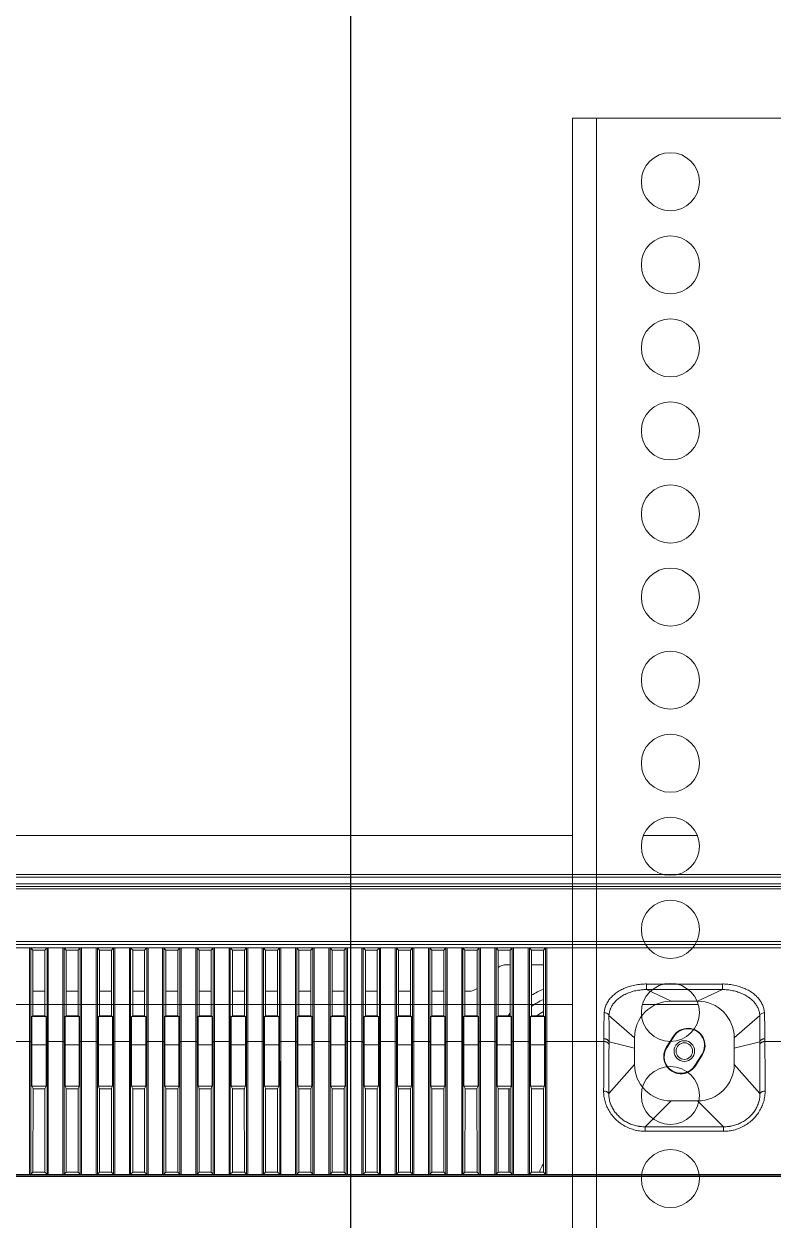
# Model space of a CAD drawing. Header units: millimetres. Extents: x -71336 to -35435, y -26189 to 22712.
# Drawn here: x -68860.2 to -68747.5, y -17270 to -17090 of the extents above; entities that cross this region are included whole.
import ezdxf

# ---------------------------------------------------------------- set-up
doc = ezdxf.new("R2010")
doc.units = ezdxf.units.MM
doc.layers.add('SC - Containment', color=30, linetype='Continuous')
doc.layers.add('SC - Equipment', color=7, linetype='Continuous', lineweight=13)

# ---------------------------------------------------------------- blocks, each defined once
blk = doc.blocks.new('SONY FW-49XE8001 - BACK')
at = {"layer": 'SC - Equipment', "color": 251, "true_color": 0x636466, "transparency": 33554495}
for points in [[(525.3, 358.02), (-525.61, 358.02)], [(522.2, 357.62), (-522.51, 357.62)], [(-464.84, 355.87), (464.53, 355.87), (460.61, 333.61), (460.32, 331.86), (460.04, 330.03), (459.78, 328.1), (459.53, 326.06), (459.29, 323.86), (459.07, 321.57), (458.86, 319.19), (458.73, 317.42), (458.56, 314.84), (458.41, 312.21), (458.29, 309.54), (458.19, 306.83), (458.12, 304.06), (458.08, 301.25), (458.07, 298.38), (458.07, 298.25), (458.07, 137.87), (458.8, 137.87), (461.18, 137.9)], [(464.53, 356.22), (-464.84, 356.22)], [(-439.7, 347.5), (321.89, 347.5)], [(-439.58, 347.01), (-439.7, 347.5), (-439.7, 347.93), (321.89, 347.93)], [(-439.91, 312.9), (322.1, 312.9)], [(3.44, 312.9), (3.44, 347.01)], [(3.78, 336.64), (3.94, 336.76), (3.94, 346.66), (3.63, 346.97), (3.62, 346.98), (3.61, 346.98), (3.59, 346.99), (3.57, 346.99), (3.57, 346.99), (3.55, 347), (3.53, 347), (3.51, 347), (3.49, 347), (3.47, 347.01), (3.45, 347.01), (3.44, 347.01)], [(3.63, 312.94), (3.63, 346.97)], [(5.74, 346.66), (3.94, 346.66)], [(6.25, 347.01), (6.23, 347.01), (6.21, 347.01), (6.19, 347), (6.17, 347), (6.15, 347), (6.13, 347), (6.12, 346.99), (6.1, 346.99), (6.1, 346.99), (6.08, 346.98), (6.07, 346.98), (6.06, 346.97), (5.74, 346.66), (5.74, 336.76), (5.91, 336.64)], [(6.06, 346.97), (6.06, 312.94)], [(6.25, 347.01), (6.25, 312.9)], [(8.44, 312.9), (8.44, 347.01)], [(8.78, 336.64), (8.94, 336.76), (8.94, 346.66), (8.63, 346.97), (8.62, 346.98), (8.61, 346.98), (8.59, 346.99), (8.57, 346.99), (8.57, 346.99), (8.55, 347), (8.53, 347), (8.51, 347), (8.49, 347), (8.47, 347.01), (8.45, 347.01), (8.44, 347.01)], [(8.63, 312.94), (8.63, 346.97)], [(10.75, 346.66), (8.94, 346.66)], [(11.25, 347.01), (11.23, 347.01), (11.21, 347.01), (11.19, 347), (11.17, 347), (11.15, 347), (11.13, 347), (11.12, 346.99), (11.1, 346.99), (11.1, 346.99), (11.08, 346.98), (11.07, 346.98), (11.06, 346.97), (10.75, 346.66), (10.75, 336.76), (10.91, 336.64)], [(11.06, 346.97), (11.06, 312.94)], [(11.25, 347.01), (11.25, 312.9)], [(13.44, 312.9), (13.44, 347.01)], [(13.78, 336.64), (13.94, 336.76), (13.94, 346.66), (13.63, 346.97), (13.62, 346.98), (13.61, 346.98), (13.59, 346.99), (13.57, 346.99), (13.57, 346.99), (13.55, 347), (13.53, 347), (13.51, 347), (13.49, 347), (13.47, 347.01), (13.45, 347.01), (13.44, 347.01)], [(13.63, 312.94), (13.63, 346.97)], [(15.74, 346.66), (13.94, 346.66)], [(16.25, 347.01), (16.23, 347.01), (16.21, 347.01), (16.19, 347), (16.17, 347), (16.15, 347), (16.13, 347), (16.12, 346.99), (16.1, 346.99), (16.1, 346.99), (16.08, 346.98), (16.07, 346.98), (16.06, 346.97), (15.74, 346.66), (15.74, 336.76), (15.91, 336.64)], [(16.06, 346.97), (16.06, 312.94)], [(16.25, 347.01), (16.25, 312.9)], [(18.44, 312.9), (18.44, 347.01)], [(18.78, 336.64), (18.95, 336.76), (18.95, 346.66), (18.63, 346.97), (18.62, 346.98), (18.61, 346.98), (18.59, 346.99), (18.57, 346.99), (18.57, 346.99), (18.55, 347), (18.53, 347), (18.51, 347), (18.49, 347), (18.47, 347.01), (18.45, 347.01), (18.44, 347.01)], [(18.63, 312.94), (18.63, 346.97)], [(20.74, 346.66), (18.95, 346.66)], [(21.25, 347.01), (21.23, 347.01), (21.21, 347.01), (21.19, 347), (21.17, 347), (21.15, 347), (21.13, 347), (21.12, 346.99), (21.1, 346.99), (21.1, 346.99), (21.08, 346.98), (21.07, 346.98), (21.06, 346.97), (20.74, 346.66), (20.74, 336.76), (20.91, 336.64)], [(21.06, 346.97), (21.06, 312.94)], [(21.25, 347.01), (21.25, 312.9)], [(23.44, 312.9), (23.44, 347.01)], [(23.78, 336.64), (23.94, 336.76), (23.94, 346.66), (23.63, 346.97), (23.62, 346.98), (23.61, 346.98), (23.59, 346.99), (23.57, 346.99), (23.57, 346.99), (23.55, 347), (23.53, 347), (23.51, 347), (23.49, 347), (23.47, 347.01), (23.45, 347.01), (23.44, 347.01)], [(23.63, 312.94), (23.63, 346.97)], [(25.91, 336.64), (23.78, 336.64), (23.78, 332.41), (23.78, 326.19), (25.91, 326.19), (25.91, 332.41), (25.91, 336.64), (25.74, 336.76), (25.74, 346.66), (26.06, 346.97), (26.07, 346.98), (26.08, 346.98), (26.1, 346.99), (26.1, 346.99), (26.12, 346.99), (26.13, 347), (26.15, 347), (26.17, 347), (26.19, 347), (26.21, 347.01), (26.23, 347.01), (26.25, 347.01)], [(25.74, 346.66), (23.94, 346.66)], [(26.06, 346.97), (26.06, 312.94)], [(26.25, 347.01), (26.25, 312.9)], [(28.44, 312.9), (28.44, 347.01)], [(28.78, 336.64), (28.94, 336.76), (28.94, 346.66), (28.63, 346.97), (28.62, 346.98), (28.61, 346.98), (28.59, 346.99), (28.57, 346.99), (28.57, 346.99), (28.55, 347), (28.53, 347), (28.51, 347), (28.49, 347), (28.47, 347.01), (28.45, 347.01), (28.44, 347.01)], [(28.63, 312.94), (28.63, 346.97)], [(30.91, 336.64), (28.78, 336.64), (28.78, 332.41), (28.78, 326.19), (30.91, 326.19), (30.91, 332.41), (30.91, 336.64), (30.74, 336.76), (30.74, 346.66), (31.06, 346.97), (31.07, 346.98), (31.08, 346.98), (31.1, 346.99), (31.1, 346.99), (31.12, 346.99), (31.13, 347), (31.15, 347), (31.17, 347), (31.19, 347), (31.21, 347.01), (31.23, 347.01), (31.25, 347.01)], [(30.74, 346.66), (28.94, 346.66)], [(31.06, 346.97), (31.06, 312.94)], [(31.25, 347.01), (31.25, 312.9)], [(33.44, 312.9), (33.44, 347.01)], [(33.78, 336.64), (33.94, 336.76), (33.94, 346.66), (33.63, 346.97), (33.62, 346.98), (33.61, 346.98), (33.59, 346.99), (33.57, 346.99), (33.57, 346.99), (33.55, 347), (33.53, 347), (33.51, 347), (33.49, 347), (33.47, 347.01), (33.45, 347.01), (33.44, 347.01)], [(33.63, 312.94), (33.63, 346.97)], [(35.91, 336.64), (33.78, 336.64), (33.78, 332.41), (33.78, 326.19), (35.91, 326.19), (35.91, 332.41), (35.91, 336.64), (35.75, 336.76), (35.75, 346.66), (36.06, 346.97), (36.07, 346.98), (36.08, 346.98), (36.1, 346.99), (36.1, 346.99), (36.12, 346.99), (36.13, 347), (36.15, 347), (36.17, 347), (36.19, 347), (36.21, 347.01), (36.23, 347.01), (36.25, 347.01)], [(35.75, 346.66), (33.94, 346.66)], [(36.06, 346.97), (36.06, 312.94)], [(36.25, 347.01), (36.25, 312.9)], [(38.44, 312.9), (38.44, 347.01)], [(38.78, 336.64), (38.94, 336.76), (38.94, 346.66), (38.63, 346.97), (38.62, 346.98), (38.61, 346.98), (38.59, 346.99), (38.57, 346.99), (38.57, 346.99), (38.55, 347), (38.53, 347), (38.51, 347), (38.49, 347), (38.47, 347.01), (38.45, 347.01), (38.44, 347.01)], [(38.63, 312.94), (38.63, 346.97)], [(40.74, 346.66), (38.94, 346.66)], [(41.25, 347.01), (41.23, 347.01), (41.21, 347.01), (41.19, 347), (41.17, 347), (41.15, 347), (41.13, 347), (41.12, 346.99), (41.1, 346.99), (41.1, 346.99), (41.08, 346.98), (41.07, 346.98), (41.05, 346.97), (40.74, 346.66), (40.74, 336.76), (40.91, 336.64)], [(41.05, 346.97), (41.06, 312.94)], [(41.25, 347.01), (41.25, 312.9)], [(43.44, 312.9), (43.44, 347.01)], [(43.78, 336.64), (43.94, 336.76), (43.94, 346.66), (43.63, 346.97), (43.62, 346.98), (43.61, 346.98), (43.59, 346.99), (43.57, 346.99), (43.57, 346.99), (43.55, 347), (43.53, 347), (43.51, 347), (43.49, 347), (43.47, 347.01), (43.45, 347.01), (43.44, 347.01)], [(43.63, 312.94), (43.63, 346.97)], [(45.74, 346.66), (43.94, 346.66)], [(46.25, 347.01), (46.23, 347.01), (46.21, 347.01), (46.19, 347), (46.17, 347), (46.15, 347), (46.13, 347), (46.12, 346.99), (46.1, 346.99), (46.1, 346.99), (46.08, 346.98), (46.07, 346.98), (46.06, 346.97), (45.74, 346.66), (45.74, 336.76), (45.91, 336.64)], [(46.06, 346.97), (46.06, 312.94)], [(46.25, 347.01), (46.25, 312.9)], [(48.44, 312.9), (48.44, 347.01)], [(48.78, 336.64), (48.94, 336.76), (48.94, 346.66), (48.63, 346.97), (48.62, 346.98), (48.61, 346.98), (48.59, 346.99), (48.57, 346.99), (48.57, 346.99), (48.55, 347), (48.53, 347), (48.51, 347), (48.49, 347), (48.47, 347.01), (48.45, 347.01), (48.44, 347.01)], [(48.63, 312.94), (48.63, 346.97)], [(50.74, 346.66), (48.94, 346.66)], [(51.25, 347.01), (51.23, 347.01), (51.21, 347.01), (51.19, 347), (51.17, 347), (51.15, 347), (51.13, 347), (51.12, 346.99), (51.1, 346.99), (51.1, 346.99), (51.08, 346.98), (51.07, 346.98), (51.06, 346.97), (50.74, 346.66), (50.74, 336.76), (50.91, 336.64)], [(51.06, 346.97), (51.06, 312.94)], [(51.25, 347.01), (51.25, 312.9)], [(53.44, 312.9), (53.44, 347.01)], [(53.78, 336.64), (53.95, 336.76), (53.95, 346.66), (53.63, 346.97), (53.62, 346.98), (53.61, 346.98), (53.59, 346.99), (53.57, 346.99), (53.57, 346.99), (53.55, 347), (53.53, 347), (53.51, 347), (53.49, 347), (53.47, 347.01), (53.45, 347.01), (53.44, 347.01)], [(53.63, 312.94), (53.63, 346.97)], [(55.74, 346.66), (53.95, 346.66)], [(56.25, 347.01), (56.23, 347.01), (56.21, 347.01), (56.19, 347), (56.17, 347), (56.15, 347), (56.13, 347), (56.12, 346.99), (56.1, 346.99), (56.1, 346.99), (56.08, 346.98), (56.07, 346.98), (56.06, 346.97), (55.74, 346.66), (55.74, 336.76), (55.91, 336.64)], [(56.06, 346.97), (56.06, 312.94)], [(56.25, 347.01), (56.25, 312.9)], [(58.44, 312.9), (58.44, 347.01)], [(58.78, 336.64), (58.94, 336.76), (58.94, 346.66), (58.63, 346.97), (58.62, 346.98), (58.61, 346.98), (58.59, 346.99), (58.57, 346.99), (58.57, 346.99), (58.55, 347), (58.53, 347), (58.51, 347), (58.49, 347), (58.47, 347.01), (58.45, 347.01), (58.44, 347.01)], [(58.63, 312.94), (58.63, 346.97)], [(60.75, 346.66), (58.94, 346.66)], [(61.25, 347.01), (61.23, 347.01), (61.21, 347.01), (61.19, 347), (61.17, 347), (61.15, 347), (61.13, 347), (61.12, 346.99), (61.1, 346.99), (61.1, 346.99), (61.08, 346.98), (61.07, 346.98), (61.06, 346.97), (60.75, 346.66), (60.75, 336.76), (60.91, 336.64)], [(61.06, 346.97), (61.06, 312.94)], [(61.25, 347.01), (61.25, 312.9)], [(63.44, 312.9), (63.44, 347.01)], [(63.78, 336.64), (63.94, 336.76), (63.94, 346.66), (63.63, 346.97), (63.62, 346.98), (63.61, 346.98), (63.59, 346.99), (63.57, 346.99), (63.57, 346.99), (63.55, 347), (63.53, 347), (63.51, 347), (63.49, 347), (63.47, 347.01), (63.45, 347.01), (63.44, 347.01)], [(63.63, 312.94), (63.63, 346.97)], [(65.74, 346.66), (63.94, 346.66)], [(66.25, 347.01), (66.23, 347.01), (66.21, 347.01), (66.19, 347), (66.17, 347), (66.15, 347), (66.13, 347), (66.12, 346.99), (66.1, 346.99), (66.1, 346.99), (66.08, 346.98), (66.07, 346.98), (66.06, 346.97), (65.74, 346.66), (65.74, 336.76), (65.91, 336.64)], [(66.06, 346.97), (66.06, 312.94)], [(66.25, 347.01), (66.25, 312.9)], [(68.44, 312.9), (68.44, 347.01)], [(68.78, 336.64), (68.94, 336.76), (68.94, 346.66), (68.63, 346.97), (68.62, 346.98), (68.61, 346.98), (68.59, 346.99), (68.57, 346.99), (68.57, 346.99), (68.55, 347), (68.53, 347), (68.51, 347), (68.49, 347), (68.47, 347.01), (68.45, 347.01), (68.44, 347.01)], [(68.63, 312.94), (68.63, 346.97)], [(70.75, 346.66), (68.94, 346.66)], [(71.25, 347.01), (71.23, 347.01), (71.21, 347.01), (71.19, 347), (71.17, 347), (71.15, 347), (71.13, 347), (71.12, 346.99), (71.1, 346.99), (71.1, 346.99), (71.08, 346.98), (71.07, 346.98), (71.06, 346.97), (70.75, 346.66), (70.75, 336.76), (70.91, 336.64)], [(71.06, 346.97), (71.06, 312.94)], [(71.25, 347.01), (71.25, 312.9)], [(73.44, 312.9), (73.44, 347.01)], [(73.78, 336.64), (73.94, 336.76), (73.94, 346.66), (73.63, 346.97), (73.62, 346.98), (73.61, 346.98), (73.59, 346.99), (73.57, 346.99), (73.57, 346.99), (73.55, 347), (73.53, 347), (73.51, 347), (73.49, 347), (73.47, 347.01), (73.45, 347.01), (73.44, 347.01)], [(73.63, 312.94), (73.63, 346.97)], [(75.74, 346.66), (73.94, 346.66)], [(76.25, 347.01), (76.23, 347.01), (76.21, 347.01), (76.19, 347), (76.17, 347), (76.15, 347), (76.13, 347), (76.12, 346.99), (76.1, 346.99), (76.1, 346.99), (76.08, 346.98), (76.07, 346.98), (76.06, 346.97), (75.74, 346.66), (75.74, 336.76), (75.91, 336.64)], [(76.06, 346.97), (76.06, 312.94)], [(76.25, 347.01), (76.25, 312.9)], [(78.44, 312.9), (78.44, 347.01)], [(78.78, 336.64), (78.95, 336.76), (78.95, 346.66), (78.63, 346.97), (78.62, 346.98), (78.61, 346.98), (78.59, 346.99), (78.57, 346.99), (78.57, 346.99), (78.55, 347), (78.53, 347), (78.51, 347), (78.49, 347), (78.47, 347.01), (78.45, 347.01), (78.44, 347.01)], [(78.63, 312.94), (78.63, 346.97)], [(80.74, 346.66), (78.95, 346.66)], [(81.25, 347.01), (81.23, 347.01), (81.21, 347.01), (81.19, 347), (81.17, 347), (81.15, 347), (81.13, 347), (81.12, 346.99), (81.1, 346.99), (81.1, 346.99), (81.08, 346.98), (81.07, 346.98), (81.06, 346.97), (80.74, 346.66), (80.74, 336.76), (80.91, 336.64)], [(81.06, 346.97), (81.06, 312.94)], [(81.25, 347.01), (81.25, 312.9)], [(78.95, 344.46), (80.74, 344.46)], [(5.74, 340.46), (3.94, 340.46)], [(10.75, 340.46), (8.94, 340.46)], [(15.74, 340.46), (13.94, 340.46)], [(20.74, 340.46), (18.95, 340.46)], [(25.74, 340.46), (23.94, 340.46)], [(30.74, 340.46), (28.94, 340.46)], [(35.75, 340.46), (33.94, 340.46)], [(40.74, 340.46), (38.94, 340.46)], [(45.74, 340.46), (43.94, 340.46)], [(50.74, 340.46), (48.94, 340.46)], [(55.74, 340.46), (53.95, 340.46)], [(60.75, 340.46), (58.94, 340.46)], [(65.74, 340.46), (63.94, 340.46)], [(5.74, 336.76), (3.94, 336.76)], [(10.75, 336.76), (8.94, 336.76)], [(15.74, 336.76), (13.94, 336.76)], [(20.74, 336.76), (18.95, 336.76)], [(25.74, 336.76), (23.94, 336.76)], [(30.74, 336.76), (28.94, 336.76)], [(35.75, 336.76), (33.94, 336.76)], [(40.74, 336.76), (38.94, 336.76)], [(45.74, 336.76), (43.94, 336.76)], [(50.74, 336.76), (48.94, 336.76)], [(55.74, 336.76), (53.95, 336.76)], [(60.75, 336.76), (58.94, 336.76)], [(65.74, 336.76), (63.94, 336.76)], [(70.75, 336.76), (68.94, 336.76)], [(75.74, 336.76), (73.94, 336.76)], [(80.74, 336.76), (78.95, 336.76)], [(100.29, 333.68), (100.35, 333.64)], [(99.23, 331.98), (99.29, 331.94)], [(122.64, 332.9), (114.06, 332.9), (114.07, 332.15), (114.07, 331.41), (114.07, 330.66), (114.08, 329.92), (114.08, 329.17), (114.08, 328.43), (114.09, 327.68), (114.09, 327.42), (114.09, 326.67), (114.09, 325.93), (114.09, 325.44), (114.09, 325.25), (114.08, 325.06), (114.07, 324.86), (114.04, 324.67), (114.01, 324.47), (113.97, 324.27), (113.93, 324.08), (113.88, 323.88), (113.82, 323.69), (113.75, 323.5), (113.68, 323.31), (113.67, 323.28), (113.59, 323.09), (113.51, 322.91), (113.41, 322.73), (113.31, 322.55), (113.21, 322.37), (113.1, 322.19), (112.98, 322.02), (112.86, 321.86), (112.73, 321.69), (112.67, 321.63), (112.54, 321.47), (112.4, 321.32), (112.25, 321.17), (112.1, 321.03), (111.94, 320.9), (111.78, 320.76), (111.61, 320.64), (111.44, 320.51), (111.27, 320.4), (111.1, 320.29), (110.92, 320.19), (110.74, 320.09), (110.55, 320), (110.36, 319.91), (110.16, 319.83), (109.97, 319.76), (109.77, 319.69), (109.57, 319.63), (109.36, 319.58), (109.3, 319.56), (109.09, 319.51), (108.88, 319.48), (108.67, 319.45), (108.47, 319.42), (108.26, 319.4), (108.05, 319.39), (107.85, 319.39)], [(94.44, 329.46), (90.58, 325.07), (90.58, 324.92), (90.59, 324.77), (90.6, 324.61), (90.61, 324.45), (90.64, 324.3), (90.66, 324.14), (90.7, 323.98), (90.74, 323.82), (90.79, 323.67), (90.84, 323.51), (90.9, 323.36), (90.92, 323.3), (90.99, 323.15), (91.06, 323), (91.13, 322.85), (91.22, 322.71), (91.31, 322.57), (91.4, 322.42), (91.5, 322.28), (91.61, 322.15), (91.72, 322.01), (91.83, 321.88), (91.96, 321.75), (92.06, 321.65), (92.19, 321.53), (92.32, 321.41), (92.46, 321.3), (92.61, 321.19), (92.75, 321.08), (92.9, 320.98), (93.06, 320.88), (93.22, 320.79), (93.38, 320.7), (93.54, 320.62), (93.69, 320.55), (93.86, 320.48), (94.03, 320.42), (94.21, 320.36), (94.38, 320.3), (94.56, 320.25), (94.74, 320.21), (94.93, 320.17), (95.11, 320.14), (95.12, 320.13), (95.31, 320.11), (95.49, 320.09), (95.68, 320.07), (95.86, 320.07), (96.04, 320.06), (99.95, 323.96)], [(104.66, 330.95), (104.6, 330.99)], [(103.6, 329.25), (103.54, 329.29)], [(3.44, 312.9), (3.46, 312.9), (3.48, 312.9), (3.5, 312.9), (3.52, 312.9), (3.54, 312.9), (3.56, 312.91), (3.57, 312.91), (3.59, 312.91), (3.59, 312.91), (3.61, 312.92), (3.62, 312.93), (3.63, 312.94), (3.94, 313.25), (3.95, 325.76), (5.74, 325.76), (5.74, 313.25), (6.06, 312.94), (6.07, 312.93), (6.08, 312.92), (6.1, 312.91), (6.12, 312.91), (6.12, 312.91), (6.14, 312.91), (6.16, 312.9), (6.18, 312.9), (6.2, 312.9), (6.22, 312.9), (6.24, 312.9), (6.25, 312.9)], [(8.44, 312.9), (8.46, 312.9), (8.48, 312.9), (8.5, 312.9), (8.52, 312.9), (8.54, 312.9), (8.56, 312.91), (8.57, 312.91), (8.59, 312.91), (8.59, 312.91), (8.61, 312.92), (8.62, 312.93), (8.63, 312.94), (8.94, 313.25), (8.95, 325.76), (10.74, 325.76), (10.75, 313.25), (11.06, 312.94), (11.07, 312.93), (11.08, 312.92), (11.1, 312.91), (11.12, 312.91), (11.12, 312.91), (11.14, 312.91), (11.16, 312.9), (11.18, 312.9), (11.2, 312.9), (11.22, 312.9), (11.24, 312.9), (11.25, 312.9)], [(13.44, 312.9), (13.46, 312.9), (13.48, 312.9), (13.5, 312.9), (13.52, 312.9), (13.54, 312.9), (13.56, 312.91), (13.57, 312.91), (13.59, 312.91), (13.59, 312.91), (13.61, 312.92), (13.62, 312.93), (13.63, 312.94), (13.94, 313.25), (13.95, 325.76), (15.74, 325.76), (15.74, 313.25), (16.06, 312.94), (16.07, 312.93), (16.08, 312.92), (16.1, 312.91), (16.12, 312.91), (16.12, 312.91), (16.14, 312.91), (16.16, 312.9), (16.18, 312.9), (16.2, 312.9), (16.22, 312.9), (16.24, 312.9), (16.25, 312.9)], [(18.44, 312.9), (18.46, 312.9), (18.48, 312.9), (18.5, 312.9), (18.52, 312.9), (18.54, 312.9), (18.56, 312.91), (18.57, 312.91), (18.59, 312.91), (18.59, 312.91), (18.61, 312.92), (18.62, 312.93), (18.63, 312.94), (18.95, 313.25), (18.95, 325.76), (20.74, 325.76), (20.74, 313.25), (21.06, 312.94), (21.07, 312.93), (21.08, 312.92), (21.1, 312.91), (21.12, 312.91), (21.12, 312.91), (21.14, 312.91), (21.16, 312.9), (21.18, 312.9), (21.2, 312.9), (21.22, 312.9), (21.24, 312.9), (21.25, 312.9)], [(23.44, 312.9), (23.46, 312.9), (23.48, 312.9), (23.5, 312.9), (23.52, 312.9), (23.54, 312.9), (23.56, 312.91), (23.57, 312.91), (23.59, 312.91), (23.59, 312.91), (23.61, 312.92), (23.62, 312.93), (23.63, 312.94), (23.94, 313.25), (23.95, 325.76), (25.74, 325.76), (25.74, 313.25), (26.06, 312.94), (26.07, 312.93), (26.08, 312.92), (26.1, 312.91), (26.12, 312.91), (26.12, 312.91), (26.14, 312.91), (26.16, 312.9), (26.18, 312.9), (26.2, 312.9), (26.22, 312.9), (26.24, 312.9), (26.25, 312.9)], [(28.44, 312.9), (28.46, 312.9), (28.48, 312.9), (28.5, 312.9), (28.52, 312.9), (28.54, 312.9), (28.56, 312.91), (28.57, 312.91), (28.59, 312.91), (28.59, 312.91), (28.61, 312.92), (28.62, 312.93), (28.63, 312.94), (28.94, 313.25), (28.95, 325.76), (30.74, 325.76), (30.74, 313.25), (31.06, 312.94), (31.07, 312.93), (31.08, 312.92), (31.1, 312.91), (31.12, 312.91), (31.12, 312.91), (31.14, 312.91), (31.16, 312.9), (31.18, 312.9), (31.2, 312.9), (31.22, 312.9), (31.24, 312.9), (31.25, 312.9)], [(33.44, 312.9), (33.46, 312.9), (33.48, 312.9), (33.5, 312.9), (33.52, 312.9), (33.54, 312.9), (33.56, 312.91), (33.57, 312.91), (33.59, 312.91), (33.59, 312.91), (33.61, 312.92), (33.62, 312.93), (33.63, 312.94), (33.94, 313.25), (33.95, 325.76), (35.74, 325.76), (35.75, 313.25), (36.06, 312.94), (36.07, 312.93), (36.08, 312.92), (36.1, 312.91), (36.12, 312.91), (36.12, 312.91), (36.14, 312.91), (36.16, 312.9), (36.18, 312.9), (36.2, 312.9), (36.22, 312.9), (36.24, 312.9), (36.25, 312.9)], [(38.44, 312.9), (38.46, 312.9), (38.48, 312.9), (38.5, 312.9), (38.52, 312.9), (38.54, 312.9), (38.56, 312.91), (38.57, 312.91), (38.59, 312.91), (38.59, 312.91), (38.61, 312.92), (38.62, 312.93), (38.63, 312.94), (38.94, 313.25), (38.95, 325.76), (40.74, 325.76), (40.74, 313.25), (41.06, 312.94), (41.07, 312.93), (41.08, 312.92), (41.1, 312.91), (41.12, 312.91), (41.12, 312.91), (41.14, 312.91), (41.16, 312.9), (41.18, 312.9), (41.2, 312.9), (41.22, 312.9), (41.24, 312.9), (41.25, 312.9)], [(43.44, 312.9), (43.46, 312.9), (43.48, 312.9), (43.5, 312.9), (43.52, 312.9), (43.54, 312.9), (43.56, 312.91), (43.57, 312.91), (43.59, 312.91), (43.59, 312.91), (43.61, 312.92), (43.62, 312.93), (43.63, 312.94), (43.94, 313.25), (43.95, 325.76), (45.74, 325.76), (45.74, 313.25), (46.06, 312.94), (46.07, 312.93), (46.08, 312.92), (46.1, 312.91), (46.12, 312.91), (46.12, 312.91), (46.14, 312.91), (46.16, 312.9), (46.18, 312.9), (46.2, 312.9), (46.22, 312.9), (46.24, 312.9), (46.25, 312.9)], [(48.44, 312.9), (48.46, 312.9), (48.48, 312.9), (48.5, 312.9), (48.52, 312.9), (48.54, 312.9), (48.56, 312.91), (48.57, 312.91), (48.59, 312.91), (48.59, 312.91), (48.61, 312.92), (48.62, 312.93), (48.63, 312.94), (48.94, 313.25), (48.95, 325.76), (50.74, 325.76), (50.74, 313.25), (51.06, 312.94), (51.07, 312.93), (51.08, 312.92), (51.1, 312.91), (51.12, 312.91), (51.12, 312.91), (51.14, 312.91), (51.16, 312.9), (51.18, 312.9), (51.2, 312.9), (51.22, 312.9), (51.24, 312.9), (51.25, 312.9)], [(53.44, 312.9), (53.46, 312.9), (53.48, 312.9), (53.5, 312.9), (53.52, 312.9), (53.54, 312.9), (53.56, 312.91), (53.57, 312.91), (53.59, 312.91), (53.59, 312.91), (53.61, 312.92), (53.62, 312.93), (53.63, 312.94), (53.95, 313.25), (53.95, 325.76), (55.74, 325.76), (55.74, 313.25), (56.06, 312.94), (56.07, 312.93), (56.08, 312.92), (56.1, 312.91), (56.12, 312.91), (56.12, 312.91), (56.14, 312.91), (56.16, 312.9), (56.18, 312.9), (56.2, 312.9), (56.22, 312.9), (56.24, 312.9), (56.25, 312.9)], [(58.44, 312.9), (58.46, 312.9), (58.48, 312.9), (58.5, 312.9), (58.52, 312.9), (58.54, 312.9), (58.56, 312.91), (58.57, 312.91), (58.59, 312.91), (58.59, 312.91), (58.61, 312.92), (58.62, 312.93), (58.63, 312.94), (58.94, 313.25), (58.95, 325.76), (60.74, 325.76), (60.75, 313.25), (61.06, 312.94), (61.07, 312.93), (61.08, 312.92), (61.1, 312.91), (61.12, 312.91), (61.12, 312.91), (61.14, 312.91), (61.16, 312.9), (61.18, 312.9), (61.2, 312.9), (61.22, 312.9), (61.24, 312.9), (61.25, 312.9)], [(63.44, 312.9), (63.46, 312.9), (63.48, 312.9), (63.5, 312.9), (63.52, 312.9), (63.54, 312.9), (63.56, 312.91), (63.57, 312.91), (63.59, 312.91), (63.59, 312.91), (63.61, 312.92), (63.62, 312.93), (63.63, 312.94), (63.94, 313.25), (63.95, 325.76), (65.74, 325.76), (65.74, 313.25), (66.06, 312.94), (66.07, 312.93), (66.08, 312.92), (66.1, 312.91), (66.12, 312.91), (66.12, 312.91), (66.14, 312.91), (66.16, 312.9), (66.18, 312.9), (66.2, 312.9), (66.22, 312.9), (66.24, 312.9), (66.25, 312.9)], [(68.44, 312.9), (68.46, 312.9), (68.48, 312.9), (68.5, 312.9), (68.52, 312.9), (68.54, 312.9), (68.56, 312.91), (68.57, 312.91), (68.59, 312.91), (68.59, 312.91), (68.61, 312.92), (68.62, 312.93), (68.63, 312.94), (68.94, 313.25), (68.95, 325.76), (70.74, 325.76), (70.75, 313.25), (71.06, 312.94), (71.07, 312.93), (71.08, 312.92), (71.1, 312.91), (71.12, 312.91), (71.12, 312.91), (71.14, 312.91), (71.16, 312.9), (71.18, 312.9), (71.2, 312.9), (71.22, 312.9), (71.24, 312.9), (71.25, 312.9)], [(73.44, 312.9), (73.46, 312.9), (73.48, 312.9), (73.5, 312.9), (73.52, 312.9), (73.54, 312.9), (73.56, 312.91), (73.57, 312.91), (73.59, 312.91), (73.59, 312.91), (73.61, 312.92), (73.62, 312.93), (73.63, 312.94), (73.94, 313.25), (73.95, 325.76), (75.74, 325.76), (75.74, 313.25), (76.06, 312.94), (76.07, 312.93), (76.08, 312.92), (76.1, 312.91), (76.12, 312.91), (76.12, 312.91), (76.14, 312.91), (76.16, 312.9), (76.18, 312.9), (76.2, 312.9), (76.22, 312.9), (76.24, 312.9), (76.25, 312.9)], [(75.55, 313.25), (75.55, 325.76)], [(78.44, 312.9), (78.46, 312.9), (78.48, 312.9), (78.5, 312.9), (78.52, 312.9), (78.54, 312.9), (78.56, 312.91), (78.57, 312.91), (78.59, 312.91), (78.59, 312.91), (78.61, 312.92), (78.62, 312.93), (78.63, 312.94), (78.95, 313.25), (78.95, 325.76), (80.74, 325.76), (80.74, 313.25), (81.06, 312.94), (81.07, 312.93), (81.08, 312.92), (81.1, 312.91), (81.12, 312.91), (81.12, 312.91), (81.14, 312.91), (81.16, 312.9), (81.18, 312.9), (81.2, 312.9), (81.22, 312.9), (81.24, 312.9), (81.25, 312.9)], [(3.94, 313.25), (5.74, 313.25)], [(8.94, 313.25), (10.75, 313.25)], [(13.94, 313.25), (15.74, 313.25)], [(18.95, 313.25), (20.74, 313.25)], [(23.94, 313.25), (25.74, 313.25)], [(28.94, 313.25), (30.74, 313.25)], [(33.94, 313.25), (35.75, 313.25)], [(38.94, 313.25), (40.74, 313.25)], [(43.94, 313.25), (45.74, 313.25)], [(48.94, 313.25), (50.74, 313.25)], [(53.95, 313.25), (55.74, 313.25)], [(58.94, 313.25), (60.75, 313.25)], [(63.94, 313.25), (65.74, 313.25)], [(68.94, 313.25), (70.75, 313.25)], [(73.94, 313.25), (75.74, 313.25)], [(78.95, 313.25), (80.74, 313.25)]]:
    blk.add_lwpolyline(points, dxfattribs=at)
for points in [[(535.26, 356.94, -0.011528), (522.2, 356.63), (-522.51, 356.63, -0.011714), (-535.57, 356.94)], [(321.77, 347.01), (-439.58, 347.01, 0.006363)], [(73.94, 344.04, -0.166946), (75.17, 344.46), (75.74, 344.46)], [(70.75, 340.89, -0.167018), (69.52, 340.46), (68.94, 340.46)], [(99.95, 338.96), (96.23, 340.71), (96.23, 341.56), (96.12, 341.56), (95.88, 341.55), (95.65, 341.54), (95.41, 341.52), (95.18, 341.5), (94.95, 341.47), (94.73, 341.43), (94.5, 341.39), (94.28, 341.34), (94.06, 341.29), (93.85, 341.23), (93.66, 341.17), (93.45, 341.11), (93.25, 341.03), (93.05, 340.96), (92.86, 340.88), (92.67, 340.79), (92.49, 340.7), (92.32, 340.6), (92.14, 340.51), (91.98, 340.4), (91.82, 340.3), (91.7, 340.22), (91.55, 340.11), (91.41, 339.99), (91.28, 339.88), (91.15, 339.76), (91.02, 339.64), (90.91, 339.52), (90.8, 339.4), (90.7, 339.27), (90.6, 339.15), (90.51, 339.02), (90.43, 338.89), (90.41, 338.85), (90.33, 338.72), (90.26, 338.59), (90.2, 338.45), (90.14, 338.31), (90.08, 338.17), (90.04, 338.03), (90, 337.89), (89.96, 337.76), (89.94, 337.62), (89.92, 337.48), (89.9, 337.35), (89.89, 337.22, 0.009309), (89.83, 333.3), (89.83, 333.3), (89.9, 333.3), (89.96, 333.3), (90.02, 333.29), (90.07, 333.28), (90.13, 333.26), (90.18, 333.25), (90.23, 333.23), (90.28, 333.2), (90.33, 333.18), (90.36, 333.16), (90.4, 333.13), (90.44, 333.1), (90.48, 333.07), (90.51, 333.03), (90.54, 333), (90.56, 332.97), (90.58, 332.93), (90.6, 332.9), (90.61, 332.86), (94.44, 331.88)], [(109.44, 333.46), (113.29, 336.82), (113.28, 336.94), (113.27, 337.06), (113.26, 337.17), (113.23, 337.29), (113.21, 337.41), (113.17, 337.54), (113.13, 337.66), (113.09, 337.78), (113.04, 337.9), (112.98, 338.02), (112.92, 338.14), (112.85, 338.26), (112.84, 338.28), (112.77, 338.39), (112.69, 338.51), (112.61, 338.62), (112.52, 338.73), (112.42, 338.84), (112.32, 338.95), (112.21, 339.06), (112.1, 339.16), (111.98, 339.27), (111.85, 339.37), (111.72, 339.47), (111.63, 339.53), (111.49, 339.63), (111.34, 339.72), (111.19, 339.81), (111.03, 339.9), (110.87, 339.99), (110.7, 340.06), (110.53, 340.14), (110.36, 340.21), (110.18, 340.28), (110, 340.34), (109.82, 340.4), (109.63, 340.45), (109.44, 340.5), (109.25, 340.54), (109.05, 340.58), (108.85, 340.62), (108.65, 340.65), (108.45, 340.67), (108.25, 340.69), (108.04, 340.7), (107.84, 340.71), (107.66, 340.71, 0.000058), (96.23, 340.71), (96.05, 340.71), (95.85, 340.7), (95.64, 340.69), (95.44, 340.67), (95.24, 340.64), (95.04, 340.62), (94.84, 340.58), (94.64, 340.54), (94.45, 340.5), (94.26, 340.45), (94.07, 340.4), (93.89, 340.34), (93.71, 340.28), (93.53, 340.21), (93.36, 340.14), (93.19, 340.06), (93.02, 339.98), (92.86, 339.9), (92.7, 339.81), (92.55, 339.72), (92.4, 339.63), (92.26, 339.53), (92.17, 339.47), (92.04, 339.37), (91.91, 339.26), (91.79, 339.16), (91.68, 339.05), (91.57, 338.95), (91.47, 338.84), (91.37, 338.73), (91.29, 338.62), (91.2, 338.5), (91.12, 338.39), (91.05, 338.27), (91.04, 338.26), (90.97, 338.14), (90.91, 338.02), (90.86, 337.9), (90.8, 337.78), (90.76, 337.66), (90.72, 337.53), (90.69, 337.41), (90.66, 337.29), (90.64, 337.17), (90.62, 337.05), (90.61, 336.94), (90.6, 336.82), (94.44, 333.46)], [(103.94, 338.96), (107.66, 340.71), (107.66, 341.56), (107.78, 341.56), (108.01, 341.55), (108.24, 341.54), (108.47, 341.52), (108.7, 341.5), (108.93, 341.47), (109.16, 341.43), (109.38, 341.39), (109.6, 341.34), (109.82, 341.29), (110.04, 341.23), (110.22, 341.17), (110.43, 341.1), (110.63, 341.03), (110.83, 340.95), (111.02, 340.87), (111.21, 340.79), (111.39, 340.69), (111.57, 340.6), (111.74, 340.5), (111.91, 340.4), (112.07, 340.29), (112.18, 340.21), (112.33, 340.1), (112.47, 339.99), (112.61, 339.87), (112.74, 339.76), (112.86, 339.64), (112.98, 339.52), (113.08, 339.39), (113.19, 339.27), (113.28, 339.14), (113.37, 339.01), (113.46, 338.89), (113.48, 338.85), (113.55, 338.72), (113.62, 338.58), (113.69, 338.45), (113.75, 338.31), (113.8, 338.17), (113.85, 338.03), (113.89, 337.89), (113.92, 337.75), (113.95, 337.62), (113.97, 337.48), (113.98, 337.35), (113.99, 337.21, -0.008903), (114.06, 333.3), (114.06, 333.3), (113.99, 333.3), (113.93, 333.3), (113.87, 333.29), (113.82, 333.28), (113.76, 333.26), (113.71, 333.25), (113.66, 333.23), (113.61, 333.2), (113.56, 333.18), (113.53, 333.16), (113.49, 333.13), (113.45, 333.1), (113.41, 333.07), (113.38, 333.03), (113.35, 333), (113.33, 332.97), (113.31, 332.93), (113.29, 332.9), (113.28, 332.86), (109.44, 331.88)], [(90.61, 332.46, 0.000816), (90.61, 332.86, 0.001678), (90.6, 336.82, 0.30782), (89.89, 337.22)], [(113.99, 337.21, 0.307992), (113.29, 336.82, 0.001794), (113.28, 332.86, 0.001207), (113.28, 332.46)], [(89.83, 333.3, -0.000822), (89.83, 332.9, 0.000497), (89.8, 325.44), (89.8, 325.25), (89.81, 325.05), (89.82, 324.86), (89.85, 324.66), (89.88, 324.46), (89.92, 324.27), (89.96, 324.07), (90.01, 323.87), (90.07, 323.68), (90.14, 323.49), (90.14, 323.47), (90.21, 323.28), (90.29, 323.09), (90.38, 322.91), (90.47, 322.73), (90.57, 322.55), (90.67, 322.37), (90.78, 322.2), (90.9, 322.03), (91.02, 321.86), (91.15, 321.7), (91.29, 321.54), (91.35, 321.47), (91.49, 321.32), (91.63, 321.17), (91.79, 321.03), (91.94, 320.89), (92.1, 320.76), (92.27, 320.63), (92.44, 320.51), (92.61, 320.4), (92.78, 320.29), (92.97, 320.18), (93.15, 320.09), (93.34, 319.99), (93.53, 319.91), (93.72, 319.83), (93.92, 319.76), (94.12, 319.69), (94.32, 319.63), (94.52, 319.57), (94.73, 319.53), (94.79, 319.51), (95, 319.48), (95.21, 319.45), (95.42, 319.42), (95.63, 319.4), (95.84, 319.39), (96.04, 319.39)], [(109.44, 329.46), (113.31, 325.07), (113.31, 325.55), (113.3, 326.29), (113.3, 327.03), (113.3, 327.29), (113.3, 328.03), (113.3, 328.77), (113.29, 329.5), (113.29, 330.24), (113.29, 330.98), (113.29, 331.72), (113.28, 332.46), (113.29, 332.49), (113.31, 332.53), (113.33, 332.56), (113.35, 332.6), (113.38, 332.63), (113.41, 332.66), (113.45, 332.69), (113.49, 332.72), (113.53, 332.75), (113.56, 332.78), (113.61, 332.8), (113.66, 332.82), (113.71, 332.84), (113.76, 332.86), (113.82, 332.87), (113.87, 332.88), (113.93, 332.89), (113.99, 332.9), (114.06, 332.9), (114.06, 332.9, -0.000822), (114.06, 333.3)], [(89.8, 325.44, -0.290081), (90.58, 325.07), (90.59, 325.81), (90.59, 326.55), (90.59, 327.29), (90.59, 328.03), (90.59, 328.77), (90.6, 329.5), (90.6, 330.24), (90.6, 330.72), (90.6, 331.46), (90.61, 332.2), (90.61, 332.46), (90.59, 332.49), (90.58, 332.53), (90.56, 332.56), (90.54, 332.6), (90.51, 332.63), (90.48, 332.66), (90.44, 332.69), (90.4, 332.72), (90.36, 332.75), (90.33, 332.78), (90.28, 332.8), (90.23, 332.82), (90.18, 332.84), (90.13, 332.86), (90.07, 332.87), (90.02, 332.88), (89.96, 332.89), (89.9, 332.9), (89.83, 332.9), (89.83, 332.9), (81.25, 332.9), (81.23, 332.9), (81.21, 332.9), (81.18, 332.89), (81.17, 332.89), (81.15, 332.88), (81.13, 332.87), (81.11, 332.86), (81.09, 332.85), (81.07, 332.83), (81.06, 332.81), (81.06, 332.8), (80.91, 332.41), (78.78, 332.41), (78.63, 332.8), (78.63, 332.81), (78.61, 332.83), (78.6, 332.85), (78.58, 332.86), (78.56, 332.87), (78.54, 332.88), (78.52, 332.89), (78.51, 332.89), (78.48, 332.9), (78.46, 332.9), (78.44, 332.9), (76.25, 332.9), (76.23, 332.9), (76.21, 332.9), (76.18, 332.89), (76.17, 332.89), (76.15, 332.88), (76.13, 332.87), (76.11, 332.86), (76.09, 332.85), (76.07, 332.83), (76.06, 332.81), (76.06, 332.8), (75.91, 332.41), (73.78, 332.41), (73.63, 332.8), (73.63, 332.81), (73.62, 332.83), (73.6, 332.85), (73.58, 332.86), (73.56, 332.87), (73.54, 332.88), (73.52, 332.89), (73.51, 332.89), (73.48, 332.9), (73.46, 332.9), (73.44, 332.9), (71.25, 332.9), (71.23, 332.9), (71.21, 332.9), (71.18, 332.89), (71.17, 332.89), (71.15, 332.88), (71.13, 332.87), (71.11, 332.86), (71.09, 332.85), (71.07, 332.83), (71.06, 332.81), (71.06, 332.8), (70.91, 332.41), (68.78, 332.41), (68.63, 332.8), (68.63, 332.81), (68.61, 332.83), (68.6, 332.85), (68.58, 332.86), (68.56, 332.87), (68.54, 332.88), (68.52, 332.89), (68.51, 332.89), (68.48, 332.9), (68.46, 332.9), (68.44, 332.9), (66.25, 332.9), (66.23, 332.9), (66.21, 332.9), (66.18, 332.89), (66.17, 332.89), (66.15, 332.88), (66.13, 332.87), (66.11, 332.86), (66.09, 332.85), (66.07, 332.83), (66.06, 332.81), (66.06, 332.8), (65.91, 332.41), (63.78, 332.41), (63.63, 332.8), (63.63, 332.81), (63.61, 332.83), (63.6, 332.85), (63.58, 332.86), (63.56, 332.87), (63.54, 332.88), (63.52, 332.89), (63.51, 332.89), (63.48, 332.9), (63.46, 332.9), (63.44, 332.9), (61.25, 332.9), (61.23, 332.9), (61.21, 332.9), (61.18, 332.89), (61.17, 332.89), (61.15, 332.88), (61.13, 332.87), (61.11, 332.86), (61.09, 332.85), (61.07, 332.83), (61.06, 332.81), (61.06, 332.8), (60.91, 332.41), (58.78, 332.41), (58.63, 332.8), (58.63, 332.81), (58.62, 332.83), (58.6, 332.85), (58.58, 332.86), (58.56, 332.87), (58.54, 332.88), (58.52, 332.89), (58.51, 332.89), (58.48, 332.9), (58.46, 332.9), (58.44, 332.9), (56.25, 332.9), (56.23, 332.9), (56.21, 332.9), (56.18, 332.89), (56.17, 332.89), (56.15, 332.88), (56.13, 332.87), (56.11, 332.86), (56.09, 332.85), (56.07, 332.83), (56.06, 332.81), (56.06, 332.8), (55.91, 332.41), (53.78, 332.41), (53.63, 332.8), (53.63, 332.81), (53.61, 332.83), (53.6, 332.85), (53.58, 332.86), (53.56, 332.87), (53.54, 332.88), (53.52, 332.89), (53.51, 332.89), (53.48, 332.9), (53.46, 332.9), (53.44, 332.9), (51.25, 332.9), (51.23, 332.9), (51.21, 332.9), (51.18, 332.89), (51.17, 332.89), (51.15, 332.88), (51.13, 332.87), (51.11, 332.86), (51.09, 332.85), (51.07, 332.83), (51.06, 332.81), (51.06, 332.8), (50.91, 332.41), (48.78, 332.41), (48.63, 332.8), (48.63, 332.81), (48.62, 332.83), (48.6, 332.85), (48.58, 332.86), (48.56, 332.87), (48.54, 332.88), (48.52, 332.89), (48.51, 332.89), (48.48, 332.9), (48.46, 332.9), (48.44, 332.9), (46.25, 332.9), (46.23, 332.9), (46.21, 332.9), (46.18, 332.89), (46.17, 332.89), (46.15, 332.88), (46.13, 332.87), (46.11, 332.86), (46.09, 332.85), (46.07, 332.83), (46.06, 332.81), (46.06, 332.8), (45.91, 332.41), (43.78, 332.41), (43.63, 332.8), (43.63, 332.81), (43.61, 332.83), (43.6, 332.85), (43.58, 332.86), (43.56, 332.87), (43.54, 332.88), (43.52, 332.89), (43.51, 332.89), (43.48, 332.9), (43.46, 332.9), (43.44, 332.9), (41.25, 332.9), (41.23, 332.9), (41.21, 332.9), (41.18, 332.89), (41.17, 332.89), (41.15, 332.88), (41.13, 332.87), (41.11, 332.86), (41.09, 332.85), (41.07, 332.83), (41.06, 332.81), (41.05, 332.8), (40.91, 332.41), (38.78, 332.41), (38.63, 332.8), (38.63, 332.81), (38.62, 332.83), (38.6, 332.85), (38.58, 332.86), (38.56, 332.87), (38.54, 332.88), (38.52, 332.89), (38.51, 332.89), (38.48, 332.9), (38.46, 332.9), (38.44, 332.9), (36.25, 332.9), (36.23, 332.9), (36.21, 332.9), (36.18, 332.89), (36.17, 332.89), (36.15, 332.88), (36.13, 332.87), (36.11, 332.86), (36.09, 332.85), (36.07, 332.83), (36.06, 332.81), (36.06, 332.8), (35.91, 332.41), (33.78, 332.41), (33.63, 332.8), (33.63, 332.81), (33.62, 332.83), (33.6, 332.85), (33.58, 332.86), (33.56, 332.87), (33.54, 332.88), (33.52, 332.89), (33.51, 332.89), (33.48, 332.9), (33.46, 332.9), (33.44, 332.9), (31.25, 332.9), (31.23, 332.9), (31.21, 332.9), (31.18, 332.89), (31.17, 332.89), (31.15, 332.88), (31.13, 332.87), (31.11, 332.86), (31.09, 332.85), (31.07, 332.83), (31.06, 332.81), (31.06, 332.8), (30.91, 332.41), (28.78, 332.41), (28.63, 332.8), (28.63, 332.81), (28.61, 332.83), (28.6, 332.85), (28.58, 332.86), (28.56, 332.87), (28.54, 332.88), (28.52, 332.89), (28.51, 332.89), (28.48, 332.9), (28.46, 332.9), (28.44, 332.9), (26.25, 332.9), (26.23, 332.9), (26.21, 332.9), (26.18, 332.89), (26.17, 332.89), (26.15, 332.88), (26.13, 332.87), (26.11, 332.86), (26.09, 332.85), (26.07, 332.83), (26.06, 332.81), (26.06, 332.8), (25.91, 332.41), (23.78, 332.41), (23.63, 332.8), (23.63, 332.81), (23.62, 332.83), (23.6, 332.85), (23.58, 332.86), (23.56, 332.87), (23.54, 332.88), (23.52, 332.89), (23.51, 332.89), (23.48, 332.9), (23.46, 332.9), (23.44, 332.9), (21.25, 332.9), (21.23, 332.9), (21.21, 332.9), (21.18, 332.89), (21.17, 332.89), (21.15, 332.88), (21.13, 332.87), (21.11, 332.86), (21.09, 332.85), (21.07, 332.83), (21.06, 332.81), (21.06, 332.8), (20.91, 332.41), (18.78, 332.41), (18.63, 332.8), (18.63, 332.81), (18.61, 332.83), (18.6, 332.85), (18.58, 332.86), (18.56, 332.87), (18.54, 332.88), (18.52, 332.89), (18.51, 332.89), (18.48, 332.9), (18.46, 332.9), (18.44, 332.9), (16.25, 332.9), (16.23, 332.9), (16.21, 332.9), (16.18, 332.89), (16.17, 332.89), (16.15, 332.88), (16.13, 332.87), (16.11, 332.86), (16.09, 332.85), (16.07, 332.83), (16.06, 332.81), (16.06, 332.8), (15.91, 332.41), (13.78, 332.41), (13.63, 332.8), (13.63, 332.81), (13.62, 332.83), (13.6, 332.85), (13.58, 332.86), (13.56, 332.87), (13.54, 332.88), (13.52, 332.89), (13.51, 332.89), (13.48, 332.9), (13.46, 332.9), (13.44, 332.9), (11.25, 332.9), (11.23, 332.9), (11.21, 332.9), (11.18, 332.89), (11.17, 332.89), (11.15, 332.88), (11.13, 332.87), (11.11, 332.86), (11.09, 332.85), (11.07, 332.83), (11.06, 332.81), (11.06, 332.8), (10.91, 332.41), (8.78, 332.41), (8.63, 332.8), (8.63, 332.81), (8.61, 332.83), (8.6, 332.85), (8.58, 332.86), (8.56, 332.87), (8.54, 332.88), (8.52, 332.89), (8.51, 332.89), (8.48, 332.9), (8.46, 332.9), (8.44, 332.9), (6.25, 332.9), (6.23, 332.9), (6.21, 332.9), (6.18, 332.89), (6.17, 332.89), (6.15, 332.88), (6.13, 332.87), (6.11, 332.86), (6.09, 332.85), (6.07, 332.83), (6.06, 332.81), (6.06, 332.8), (5.91, 332.41), (3.78, 332.41), (3.63, 332.8), (3.63, 332.81), (3.61, 332.83), (3.6, 332.85), (3.58, 332.86), (3.56, 332.87), (3.54, 332.88), (3.52, 332.89), (3.51, 332.89), (3.48, 332.9), (3.46, 332.9), (3.44, 332.9), (1.25, 332.9)], [(114.09, 325.44, 0.290125), (113.31, 325.07), (113.31, 324.92), (113.3, 324.77), (113.29, 324.61), (113.28, 324.45), (113.25, 324.29), (113.23, 324.14), (113.19, 323.98), (113.15, 323.82), (113.1, 323.67), (113.05, 323.51), (113.03, 323.45), (112.97, 323.3), (112.91, 323.15), (112.84, 323), (112.76, 322.86), (112.68, 322.71), (112.59, 322.57), (112.49, 322.43), (112.39, 322.29), (112.29, 322.15), (112.18, 322.01), (112.06, 321.88), (111.94, 321.75), (111.84, 321.65), (111.7, 321.53), (111.57, 321.41), (111.43, 321.3), (111.29, 321.19), (111.14, 321.08), (110.99, 320.98), (110.83, 320.88), (110.68, 320.79), (110.51, 320.7), (110.35, 320.62), (110.2, 320.55), (110.03, 320.48), (109.86, 320.42), (109.68, 320.36), (109.51, 320.3), (109.33, 320.25), (109.15, 320.21), (108.97, 320.17), (108.78, 320.14), (108.77, 320.13), (108.58, 320.11), (108.4, 320.09), (108.21, 320.07), (108.03, 320.07), (107.85, 320.06), (106.67, 320.06), (105.49, 320.06), (104.31, 320.06), (103.13, 320.06), (101.94, 320.06), (100.76, 320.06), (99.58, 320.06), (98.4, 320.06), (97.22, 320.06), (96.04, 320.06), (96.04, 319.39), (107.85, 319.39), (107.85, 320.06), (103.94, 323.96)]]:
    blk.add_lwpolyline(points, format="xyb", dxfattribs=at)
for points in [[(99.95, 338.96), (103.94, 338.96, -0.414213), (109.44, 333.46), (109.44, 329.46, -0.414209), (103.94, 323.96), (99.95, 323.96, -0.414216), (94.44, 329.46), (94.44, 333.46, -0.41422)], [(103.6, 329.25), (104.66, 330.95, 1.000069), (100.29, 333.68), (99.23, 331.98, 1.000013)], [(103.54, 329.29), (104.6, 330.99, 1.000111), (100.35, 333.64), (99.29, 331.94, 0.999986)]]:
    blk.add_lwpolyline(points, format="xyb", close=True, dxfattribs=at)
for points in [[(3.78, 326.19), (5.91, 326.19), (5.91, 332.41), (5.91, 336.64), (3.78, 336.64), (3.78, 332.41)], [(8.78, 326.19), (10.91, 326.19), (10.91, 332.41), (10.91, 336.64), (8.78, 336.64), (8.78, 332.41)], [(13.78, 326.19), (15.91, 326.19), (15.91, 332.41), (15.91, 336.64), (13.78, 336.64), (13.78, 332.41)], [(18.78, 326.19), (20.91, 326.19), (20.91, 332.41), (20.91, 336.64), (18.78, 336.64), (18.78, 332.41)], [(38.78, 326.19), (40.91, 326.19), (40.91, 332.41), (40.91, 336.64), (38.78, 336.64), (38.78, 332.41)], [(43.78, 326.19), (45.91, 326.19), (45.91, 332.41), (45.91, 336.64), (43.78, 336.64), (43.78, 332.41)], [(48.78, 326.19), (50.91, 326.19), (50.91, 332.41), (50.91, 336.64), (48.78, 336.64), (48.78, 332.41)], [(53.78, 326.19), (55.91, 326.19), (55.91, 332.41), (55.91, 336.64), (53.78, 336.64), (53.78, 332.41)], [(58.78, 326.19), (60.91, 326.19), (60.91, 332.41), (60.91, 336.64), (58.78, 336.64), (58.78, 332.41)], [(63.78, 326.19), (65.91, 326.19), (65.91, 332.41), (65.91, 336.64), (63.78, 336.64), (63.78, 332.41)], [(68.78, 326.19), (70.91, 326.19), (70.91, 332.41), (70.91, 336.64), (68.78, 336.64), (68.78, 332.41)], [(73.78, 326.19), (75.91, 326.19), (75.91, 332.41), (75.91, 336.64), (73.78, 336.64), (73.78, 332.41)], [(78.78, 326.19), (80.91, 326.19), (80.91, 332.41), (80.91, 336.64), (78.78, 336.64), (78.78, 332.41)], [(322.2, 312.79), (-440.02, 312.79), (-440.02, 312.58), (322.2, 312.58)]]:
    blk.add_lwpolyline(points, close=True, dxfattribs=at)
for radius in [1.55, 1.25]:
    blk.add_circle((101.94, 331.46), radius, dxfattribs=at)
for centre, radius, start, end in [((85.85, 328.45), 13.34, 112.5196, 121.1843), ((101.94, 8885.38), 8543.83, 269.96168, 270.03832), ((85.84, 328.47), 11.91, 115.3621, 125.4294), ((86.26, 328.12), 13.86, 139.3782, 141.4462), ((85.86, 328.44), 10.33, 119.745, 126.2141), ((1373.6, 839.73), 1462.91, 200.55116, 200.56917), ((300.92, 215.13), 315.23, 159.3713, 159.4549), ((239.03, 412.43), 245.87, 200.5333, 200.6405), ((2141.45, -473.19), 2275.57, 159.43405, 159.44563), ((1383.6, 839.73), 1462.91, 200.55116, 200.56917), ((278.58, 227.29), 280.68, 159.3682, 159.4621), ((3213.27, 1524.27), 3411.76, 200.55836, 200.56608), ((1358.71, -175.9), 1428.92, 159.42856, 159.447), ((-210.2, 238.06), 250.03, 20.5322, 20.6375), ((2156.45, -473.19), 2275.57, 159.43405, 159.44563), ((1398.6, 839.73), 1462.91, 200.55116, 200.56917), ((-171.19, 401.85), 215.79, 339.352, 339.4741), ((279.77, 418.33), 262.67, 200.5347, 200.635), ((2166.45, -473.19), 2275.57, 159.43405, 159.44563), ((1408.6, 839.73), 1462.91, 200.55116, 200.56917), ((285.7, 233.99), 261.58, 159.3627, 159.4635), ((274.03, 412.43), 245.87, 200.5333, 200.6405), ((2176.45, -473.19), 2275.57, 159.43405, 159.44563), ((-185.2, 238.06), 250.03, 20.5322, 20.6375), ((345.92, 215.13), 315.23, 159.3713, 159.4549), ((1045.74, 698.05), 1059.37, 200.54978, 200.57465), ((-164.76, 408.82), 235.63, 339.3592, 339.4711), ((-175.2, 238.06), 250.03, 20.5322, 20.6375), ((2191.45, -473.19), 2275.57, 159.43405, 159.44563), ((3258.27, 1524.27), 3411.76, 200.55836, 200.56608), ((310.7, 233.99), 261.58, 159.3627, 159.4635), ((314.77, 418.33), 262.67, 200.5347, 200.635), ((2201.45, -473.19), 2275.57, 159.43405, 159.44563), ((1443.6, 839.73), 1462.91, 200.55116, 200.56917), ((320.7, 233.99), 261.58, 159.3627, 159.4635), ((1448.6, 839.73), 1462.91, 200.55116, 200.56917), ((2211.45, -473.19), 2275.57, 159.43405, 159.44563), ((90.86, 308.82), 11.61, 150.65, 157.5599)]:
    blk.add_arc(centre, radius, start, end, dxfattribs=at)
blk = doc.blocks.new('CHIEF MSM1U - FRONT')
at = {"layer": 'SC - Equipment', "color": 146, "true_color": 0x105689}
for p, q in [((85.29, 311.15), (88.89, 311.15)), ((85.29, 311.15), (85.29, -107.95)), ((88.89, 311.15), (88.89, -107.95)), ((118.63, 311.15), (88.89, 311.15)), ((85.29, 203.2), (-85.29, 203.2)), ((104.06, 203.2), (95.94, 203.2)), ((-85.29, 177.8), (85.29, 177.8)), ((95.8, 177.8), (104.2, 177.8))]:
    blk.add_line(p, q, dxfattribs=at)
for centre in [(100, 301.6), (100, 289.1), (100, 276.6), (100, 264.1), (100, 251.6), (100, 239.1), (100, 226.6), (100, 214.1), (100, 201.6), (100, 189.1), (100, 176.6), (100, 164.1), (100, 151.6)]:
    blk.add_circle(centre, 4.37, dxfattribs=at)

msp = doc.modelspace()

# ---------------------------------------------------------------- linework, layer by layer
at = {"layer": 'SC - Containment', "ltscale": 0.2}
msp.add_lwpolyline([(-68911.022, -15839.354), (-68811.022, -15839.354), (-68811.022, -18958.681), (-68911.022, -18958.681)], close=True, dxfattribs=at)

# ---------------------------------------------------------------- block references
at = {"layer": 'SC - Equipment'}
for name, p in [('SONY FW-49XE8001 - BACK', (-68862.744, -17576.031)), ('CHIEF MSM1U - FRONT', (-68862.899, -17415.356))]:
    msp.add_blockref(name, p, dxfattribs=at)

doc.saveas('drawing.dxf')
